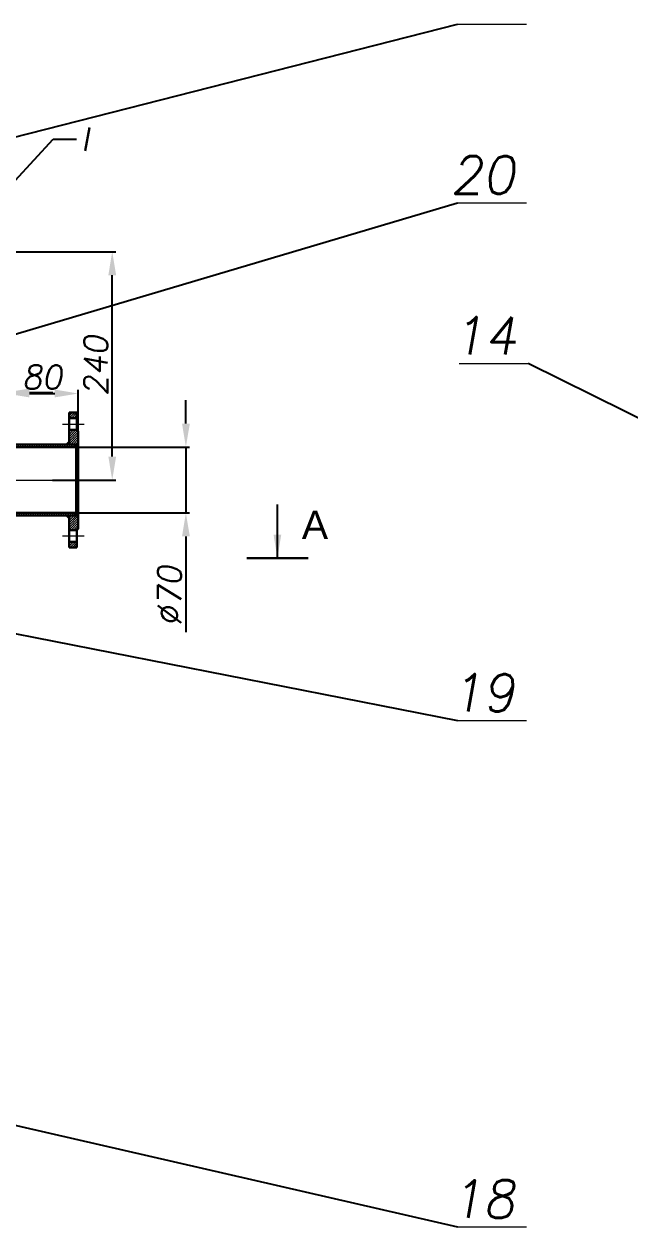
# Model space of a CAD drawing. Header units: inches. Extents: x -9 to 5931, y 0 to 8400.
# Drawn here: x 2234 to 2879, y 6150 to 7429 of the extents above; entities that cross this region are included whole.
import ezdxf

# ---------------------------------------------------------------- set-up
doc = ezdxf.new("R2010")
doc.units = ezdxf.units.IN
doc.header["$LTSCALE"] = 50
doc.header["$MEASUREMENT"] = 0
doc.linetypes.add('CENTER', pattern=[2, 1.25, -0.25, 0.25, -0.25])
for name, color, linetype, lineweight in [('Dam', 2, 'Continuous', 30), ('kthuoc', 3, 'Continuous', 13), ('manh', 4, 'Continuous', 13), ('Tam', 1, 'CENTER', 13)]:
    doc.layers.add(name, color=color, linetype=linetype, lineweight=lineweight)
doc.styles.add('chu2.5', font='txt.shx', dxfattribs={"oblique": 10, "height": 25})
doc.dimstyles.new('Copy of kichthuoc2.5', dxfattribs={"dimtxt": 25, "dimasz": 25, "dimexe": 4, "dimexo": 0, "dimgap": 5, "dimtad": 1, "dimdec": 0, "dimzin": 0, "dimdsep": 46, "dimtxsty": 'chu2.5', "dimcen": 5, "dimclrd": 256, "dimclre": 256, "dimclrt": 256, "dimadec": 0, "dimazin": 0, "dimtfac": 1, "dimtdec": 0, "dimtmove": 0, "dimatfit": 0, "dimfxl": 0, "dimtolj": 1, "dimtzin": 0, "dimarcsym": 0})
doc.dimstyles.new('kichthuoc2.5', dxfattribs={"dimtxt": 25, "dimasz": 25, "dimexe": 4, "dimexo": 0, "dimgap": 5, "dimtad": 1, "dimtoh": 1, "dimdec": 0, "dimzin": 0, "dimdsep": 46, "dimtxsty": 'chu2.5', "dimcen": 5, "dimclrd": 256, "dimclre": 256, "dimclrt": 256, "dimadec": 0, "dimazin": 0, "dimtfac": 1, "dimtdec": 0, "dimtmove": 0, "dimatfit": 0, "dimfxl": 0, "dimtolj": 1, "dimtzin": 0, "dimarcsym": 0})
pattern_1 = [(45, (6086.3318, 83.2495), (-1.23743687, 1.23743687), [])]
pattern_2 = [(135, (6086.3318, 83.2495), (-1.23743687, -1.23743687), [])]

# ---------------------------------------------------------------- blocks, each defined once
blk = doc.blocks.new('*D22')
at = {"layer": 'DEFPOINTS', "color": 0}
for p in [(2155.2, 7069.4), (2155.2, 7037.4), (2214.9, 7027.2)]:
    blk.add_point(p, dxfattribs=at)
at = {"layer": 'manh', "lineweight": -2}
for p, q in [((2155.2, 7069.4), (2155.2, 7033.4)), ((2214.9, 7027.2), (2214.9, 7041.4)), ((2130.2, 7037.4), (2057.7, 7037.4)), ((2214.9, 7037.4), (2155.2, 7037.4)), ((2239.9, 7037.4), (2264.9, 7037.4))]:
    blk.add_line(p, q, dxfattribs=at)
at = {"layer": 'manh'}
for points in [[(2130.2, 7041.6), (2130.2, 7033.3), (2155.2, 7037.4)], [(2239.9, 7041.6), (2239.9, 7033.3), (2214.9, 7037.4)]]:
    blk.add_solid(points, dxfattribs=at)
at = {"layer": 'manh', "insert": (2081.5, 7054.9), "char_height": 25, "attachment_point": 5, "style": 'chu2.5'}
blk.add_mtext('\\A1;70', dxfattribs=at)
blk = doc.blocks.new('*D47')
at = {"layer": 'DEFPOINTS', "color": 0}
for p in [(2152.4, 7187.2), (2328, 7187.2), (2264.6, 6944.3)]:
    blk.add_point(p, dxfattribs=at)
at = {"layer": 'manh', "lineweight": -2}
for p, q in [((2152.4, 7187.2), (2332, 7187.2)), ((2328, 6969.3), (2328, 7162.2)), ((2264.6, 6944.3), (2332, 6944.3))]:
    blk.add_line(p, q, dxfattribs=at)
at = {"layer": 'manh'}
for points in [[(2323.9, 7162.2), (2332.2, 7162.2), (2328, 7187.2)], [(2323.9, 6969.3), (2332.2, 6969.3), (2328, 6944.3)]]:
    blk.add_solid(points, dxfattribs=at)
at = {"layer": 'manh', "insert": (2310.5, 7065.8), "char_height": 25, "attachment_point": 5, "rotation": 90, "style": 'chu2.5'}
blk.add_mtext('\\A1;240', dxfattribs=at)
blk = doc.blocks.new('*D44')
at = {"layer": 'DEFPOINTS', "color": 0}
for p in [(2291.9, 7036.3), (2214.9, 7001.5), (2291.9, 6988.3)]:
    blk.add_point(p, dxfattribs=at)
at = {"layer": 'manh', "lineweight": -2}
for p, q in [((2214.9, 7001.5), (2214.9, 7040.3)), ((2291.9, 6988.3), (2291.9, 7040.3)), ((2239.9, 7036.3), (2266.9, 7036.3))]:
    blk.add_line(p, q, dxfattribs=at)
at = {"layer": 'manh'}
for points in [[(2239.9, 7040.5), (2239.9, 7032.2), (2214.9, 7036.3)], [(2266.9, 7040.5), (2266.9, 7032.2), (2291.9, 7036.3)]]:
    blk.add_solid(points, dxfattribs=at)
at = {"layer": 'manh', "insert": (2253.4, 7053.8), "char_height": 25, "attachment_point": 5, "style": 'chu2.5'}
blk.add_mtext('\\A1;80', dxfattribs=at)
blk = doc.blocks.new('*D12')
at = {"layer": 'DEFPOINTS', "color": 0}
for p in [(2236.8, 6979.3), (2237.5, 6909.3), (2406.4, 6909.3)]:
    blk.add_point(p, dxfattribs=at)
at = {"layer": 'manh', "lineweight": -2}
for p, q in [((2406.4, 7004.3), (2406.4, 7029.3)), ((2236.8, 6979.3), (2410.4, 6979.3)), ((2406.4, 6979.3), (2406.4, 6909.3)), ((2237.5, 6909.3), (2410.4, 6909.3)), ((2406.4, 6884.3), (2406.4, 6782.4))]:
    blk.add_line(p, q, dxfattribs=at)
at = {"layer": 'manh'}
for points in [[(2402.3, 7004.3), (2410.6, 7004.3), (2406.4, 6979.3)], [(2402.3, 6884.3), (2410.6, 6884.3), (2406.4, 6909.3)]]:
    blk.add_solid(points, dxfattribs=at)
at = {"layer": 'manh', "insert": (2388.9, 6820.9), "char_height": 25, "attachment_point": 5, "rotation": 90, "style": 'chu2.5'}
blk.add_mtext('\\A1;%%c70', dxfattribs=at)

msp = doc.modelspace()

# ---------------------------------------------------------------- hatches: boundary and pattern name
at = {"layer": 'kthuoc'}
h = msp.add_hatch(dxfattribs=at)
h.set_pattern_fill('ANSI31', color=256, scale=14, style=0)
h.set_pattern_definition(pattern_1)
h.paths.add_polyline_path([(2290.5, 7016.1), (2282.1, 7016.1), (2282.1, 7010.1), (2290.5, 7010.1)])
h.paths.add_polyline_path([(2291.9, 6996.1), (2290.5, 6997.5), (2282.1, 6997.5), (2282.1, 6982.1), (2291.9, 6982.1)])
h = msp.add_hatch(dxfattribs=at)
h.set_pattern_fill('ANSI31', color=256, scale=14, angle=90, style=0)
h.set_pattern_definition(pattern_2)
h.paths.add_polyline_path([(2289.8, 6982.1), (2221.9, 6982.1), (2221.9, 6979.3), (2289.8, 6979.3)])
for points in [[(2282.1, 6984.9), (2279.3, 6982.1), (2282.1, 6982.1)], [(2291.9, 6982.1), (2289.8, 6982.1), (2289.8, 6979.3)], [(2282.1, 6903.7), (2279.3, 6906.5), (2282.1, 6906.5)], [(2289.8, 6909.3), (2289.8, 6906.5), (2291.9, 6906.5)]]:
    msp.add_hatch(color=256, dxfattribs=at).paths.add_polyline_path(points)
h = msp.add_hatch(dxfattribs=at)
h.set_pattern_fill('ANSI31', color=256, scale=14, angle=90, style=0)
h.set_pattern_definition(pattern_2)
h.paths.add_polyline_path([(2289.8, 6906.5), (2289.8, 6909.3), (2221.9, 6909.3), (2221.9, 6906.5)])
h = msp.add_hatch(dxfattribs=at)
h.set_pattern_fill('ANSI31', color=256, scale=14, style=0)
h.set_pattern_definition(pattern_1)
h.paths.add_polyline_path([(2290.5, 6878.5), (2282.1, 6878.5), (2282.1, 6872.6), (2290.5, 6872.6)])
h.paths.add_polyline_path([(2291.9, 6906.5), (2282.1, 6906.5), (2282.1, 6891.1), (2290.5, 6891.1), (2291.9, 6892.5)])

# ---------------------------------------------------------------- linework, layer by layer
at = {"layer": 'Dam'}
for p, q in [((2282.1, 7016.1), (2290.5, 7016.1)), ((2282.1, 7016.1), (2282.1, 6982.1)), ((2290.5, 7016.1), (2290.5, 6997.5)), ((2282.1, 7010.1), (2290.5, 7010.1)), ((2282.1, 6997.5), (2290.5, 6997.5)), ((2290.5, 6997.5), (2291.9, 6996.1)), ((2291.9, 6996.1), (2291.9, 6944.3)), ((1615.1, 6982.1), (2291.9, 6982.1)), ((1617.2, 6979.3), (2289.8, 6979.3)), ((2221.9, 6982.1), (2291.9, 6982.1)), ((2282.1, 6984.9), (2279.3, 6982.1)), ((2289.8, 6982.1), (2289.8, 6944.3)), ((2291.9, 6982.1), (2289.8, 6979.3)), ((2289.8, 6906.5), (2289.8, 6944.3)), ((2291.9, 6892.5), (2291.9, 6944.3)), ((1687.2, 6909.3), (2289.8, 6909.3)), ((1687.2, 6906.5), (2291.9, 6906.5)), ((2221.9, 6906.5), (2291.9, 6906.5)), ((2282.1, 6903.7), (2279.3, 6906.5)), ((2282.1, 6872.6), (2282.1, 6906.5)), ((2291.9, 6906.5), (2289.8, 6909.3)), ((2282.1, 6891.1), (2290.5, 6891.1)), ((2290.5, 6891.1), (2291.9, 6892.5)), ((2290.5, 6872.6), (2290.5, 6891.1)), ((2282.1, 6878.5), (2290.5, 6878.5)), ((2282.1, 6872.6), (2290.5, 6872.6)), ((2471.2, 6861.1), (2536.4, 6861.1))]:
    msp.add_line(p, q, dxfattribs=at)
at = {"layer": 'kthuoc'}
for p, q in [((2695.4, 7429.4), (2769, 7429.4)), ((2695.4, 7239.2), (2769, 7239.2)), ((2697.2, 7068.1), (2770.8, 7068.1)), ((2695.4, 6688.3), (2769, 6688.3)), ((2695.4, 6149.7), (2769, 6149.7))]:
    msp.add_line(p, q, dxfattribs=at)
at = {"layer": 'manh'}
msp.add_line((2503.8, 6861.1), (2503.8, 6918.1), dxfattribs=at)
at = {"layer": 'Tam'}
for p, q in [((2275.2, 7003.8), (2298.1, 7003.8)), ((1593.1, 6944.3), (2307.1, 6944.3)), ((2211.2, 6944.3), (2301.4, 6944.3)), ((2275.2, 6884.8), (2298.1, 6884.8))]:
    msp.add_line(p, q, dxfattribs=at)

# ---------------------------------------------------------------- texts
at = {"layer": 'manh', "style": 'chu2.5'}
for s, insert, char_height, attachment_point in [('\\A1;I', (2295, 7319.4), 25, 1), ('20', (2756.5, 7248.9), 40, 9), ('14', (2758.3, 7077.7), 40, 9), ('19', (2756.5, 6697.9), 40, 9), ('18', (2756.5, 6159.3), 40, 9)]:
    msp.add_mtext(s, dxfattribs=dict(at, insert=insert, char_height=char_height, attachment_point=attachment_point))
at = {"layer": 'manh', "insert": (2529.8, 6896.6), "char_height": 30, "width": 272.762, "attachment_point": 4}
msp.add_mtext('{\\f.VnArial|b0|i0|c0|p34;A}', dxfattribs=at)

# ---------------------------------------------------------------- dimensions: what is measured, and where the dimension line sits
at = {"layer": 'manh'}
dim = msp.add_linear_dim(base=(2328, 7187.2), p1=(2264.6, 6944.3), p2=(2152.4, 7187.2), angle=90, text='240', dimstyle='kichthuoc2.5', override={"dimtmove": 1}, dxfattribs=at)
dim.commit()
dim.dimension.update_dxf_attribs({"geometry": '*D47', "text_midpoint": (2310.5, 7065.8)})
for base, p1, p2, text, picture, middle in [((2155.2, 7037.4), (2214.9, 7027.2), (2155.2, 7069.4), '70', '*D22', (2081.5, 7054.9)), ((2291.9, 7036.3), (2214.9, 7001.5), (2291.9, 6988.3), '80', '*D44', (2253.4, 7053.8))]:
    dim = msp.add_linear_dim(base=base, p1=p1, p2=p2, text=text, dimstyle='kichthuoc2.5', dxfattribs=at)
    dim.commit()
    dim.dimension.update_dxf_attribs({"geometry": picture, "text_midpoint": middle})
dim = msp.add_linear_dim(base=(2406.4, 6909.3), p1=(2236.8, 6979.3), p2=(2237.5, 6909.3), angle=90, text='%%c<>', dimstyle='Copy of kichthuoc2.5', dxfattribs=at)
dim.commit()
dim.dimension.update_dxf_attribs({"geometry": '*D12', "text_midpoint": (2406.4, 6820.9), "dimtype": 160})

# ---------------------------------------------------------------- leaders
at = {"layer": 'kthuoc'}
for points in [[(2141.9, 7288), (2695.4, 7429.4)], [(1796.5, 6972.4), (2695.4, 7239.2)], [(3048.6, 6930.3), (2770.8, 7068.1)], [(1955.2, 6833.7), (2695.4, 6688.3)], [(1765.2, 6363.2), (2695.4, 6149.7)]]:
    msp.add_leader(points, dimstyle='kichthuoc2.5', override={"dimasz": 8, "dimtad": 0, "dimldrblk": 'Dot'}, dxfattribs=at)
at = {"layer": 'manh', "annotation_type": 0, "has_hookline": 1, "hookline_direction": 0, "text_width": 12.7}
msp.add_leader([(2187.6, 7222.8), (2265, 7306.9), (2290, 7306.9)], dimstyle='kichthuoc2.5', override={"dimgap": 5, "dimtad": 0}, dxfattribs=at)
at = {"layer": 'manh'}
msp.add_leader([(2503.8, 6861.1), (2503.8, 6918.1)], dimstyle='kichthuoc2.5', override={"dimgap": 5, "dimtad": 0}, dxfattribs=at)

doc.saveas('drawing.dxf')
